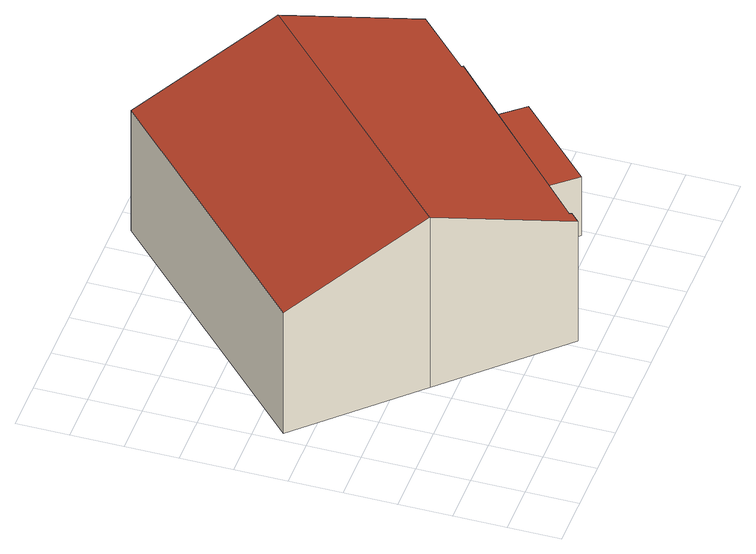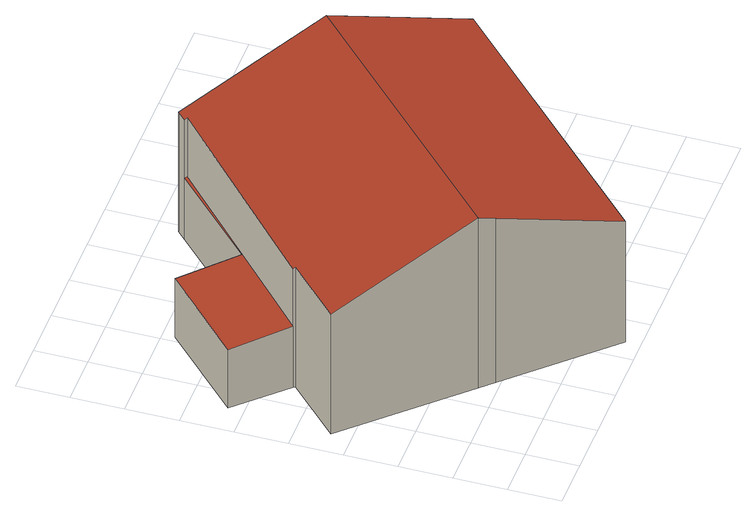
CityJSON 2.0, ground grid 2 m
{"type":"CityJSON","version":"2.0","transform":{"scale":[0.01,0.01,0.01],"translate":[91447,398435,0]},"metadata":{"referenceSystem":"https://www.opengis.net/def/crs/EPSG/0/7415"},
"CityObjects":{
"building1":{"type":"Building","attributes":{"b3_dak_type":"slanted","b3_h_dak_50p":7.35,"b3_h_dak_70p":7.81,"b3_h_dak_max":8.6,"b3_h_dak_min":3.29,"b3_h_maaiveld":0.777,"b3_kas_warenhuis":false,"b3_mutatie_ahn3_ahn4":false,"b3_opp_buitenmuur":296.75,"b3_opp_dak_plat":0.05,"b3_opp_dak_schuin":160.27,"b3_opp_grond":149.18,"b3_opp_scheidingsmuur":0,"b3_reconstructie_onvolledig":false,"b3_rmse_lod12":0.967,"b3_rmse_lod13":0.778,"b3_rmse_lod22":0.0255,"b3_val3dity_lod12":"[]","b3_val3dity_lod13":"[]","b3_val3dity_lod22":"[]","b3_volume_lod12":1045.16,"b3_volume_lod13":1000.41,"b3_volume_lod22":940.47,"geconstateerd":false,"oorspronkelijkbouwjaar":1970,"status":"Pand in gebruik"},"children":["building1-1"]},
"building1-1":{"type":"BuildingPart","parents":["building1"],"geometry":[{"type":"Solid","lod":"2.2","boundaries":[[[[0,1,2,3,4,5,6,7,8,9,10,11,12]],[[13,1,0,14]],[[15,2,1,13]],[[14,0,12,16]],[[17,3,2,15]],[[18,19,20,21]],[[19,10,9,22]],[[23,7,6,24]],[[25,8,7,23]],[[22,9,8,25]],[[26,5,4,27]],[[28,24,6,5,26]],[[16,12,11,29]],[[27,4,3,17]],[[29,11,10,19,18]],[[21,20,24,28]],[[16,17,15,13,14]],[[21,28,26,27,17,16,29,18]],[[24,20,19,22,25,23]]]],"semantics":{"surfaces":[{"type":"GroundSurface"},{"type":"WallSurface","on_footprint_edge":true},{"type":"WallSurface","on_footprint_edge":false},{"type":"RoofSurface"}],"values":[[0,1,1,1,1,2,1,1,1,1,1,1,1,1,1,2,3,3,3]]}}]}
},
"vertices":[
[42,899,78],[915,1742,78],[1262,1382,78],[1309,1334,78],[1706,924,78],[1503,727,78],[1509,721,78],[1684,540,78],[1378,245,78],[1197,432,78],[868,114,78],[833,81,78],[436,491,78],[915,1742,625],[42,899,626],[1262,1382,824],[436,491,851],[1309,1334,850],[868,114,622],[868,114,359],[860,121,360],[860,121,626],[1197,432,358],[1684,540,343],[1509,721,357],[1378,245,344],[1503,727,621],[1706,924,621],[1509,721,618],[833,81,622]
]}
